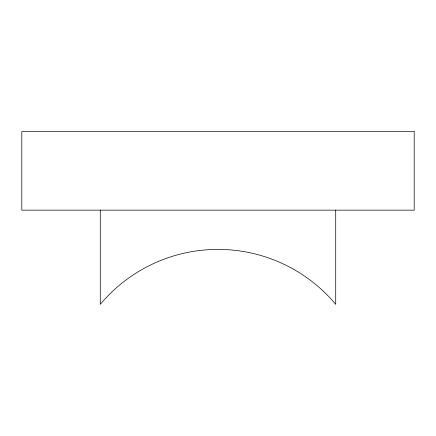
<?xml version="1.0" encoding="UTF-8"?>
<svg xmlns="http://www.w3.org/2000/svg" width="436" height="436" viewBox="0 0 436 436"><rect width="100%" height="100%" fill="white"/><g stroke="black" fill="none" stroke-linecap="round" stroke-linejoin="round"><path stroke-width="0.65" d="M335.72 210.152L335.72 304.328A153.597 153.597 0 0 0 100.28 304.328L100.28 210.152M414.2 131.672L21.8 131.672L21.8 210.152L414.2 210.152L414.2 131.672"/></g></svg>
